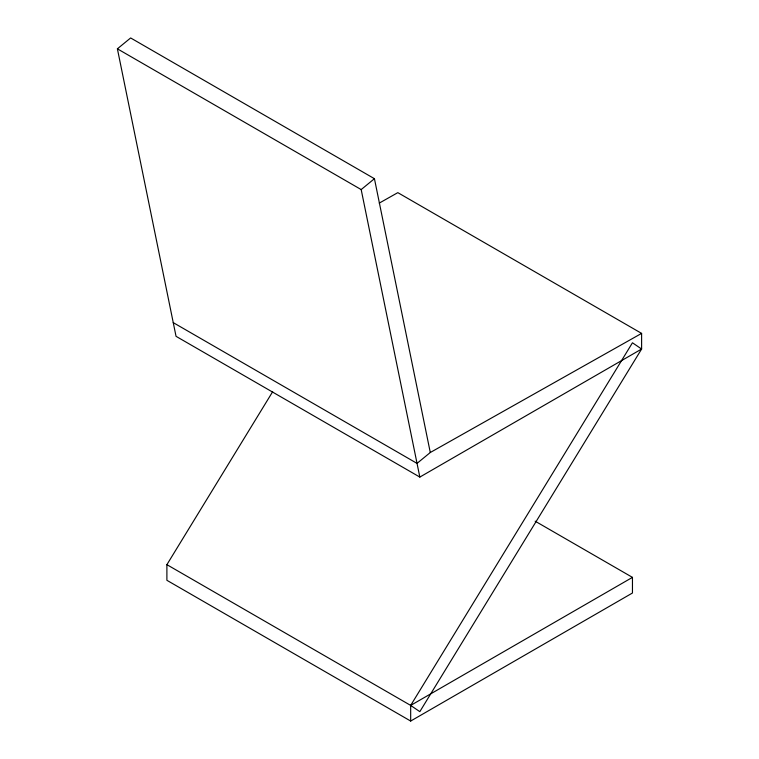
<?xml version="1.0" encoding="UTF-8"?>
<svg xmlns="http://www.w3.org/2000/svg" width="759" height="759" viewBox="0 0 759 759"><rect width="100%" height="100%" fill="white"/><g stroke="black" fill="none" stroke-linecap="round" stroke-linejoin="round"><path stroke-width="1.14" d="M535.152 521.186L632.456 577.371L632.456 593.007L410.676 721.05L166.895 580.303L166.895 564.658L272.642 391.758M410.676 721.05L410.676 705.415L632.456 342.783L641.611 349.036L419.831 711.657L410.676 705.415L166.895 564.658M379.263 203.108L397.82 192.644L641.611 333.391L641.611 349.036L419.831 477.079L176.041 336.322L117.389 48.823L130.643 37.95L374.434 178.697L430.287 452.506L417.033 463.388L173.251 322.632M419.831 477.079L361.18 189.579L374.434 178.697M410.676 705.415L632.456 577.371M430.287 452.506L641.611 333.391M117.389 48.823L361.18 189.579"/></g></svg>
